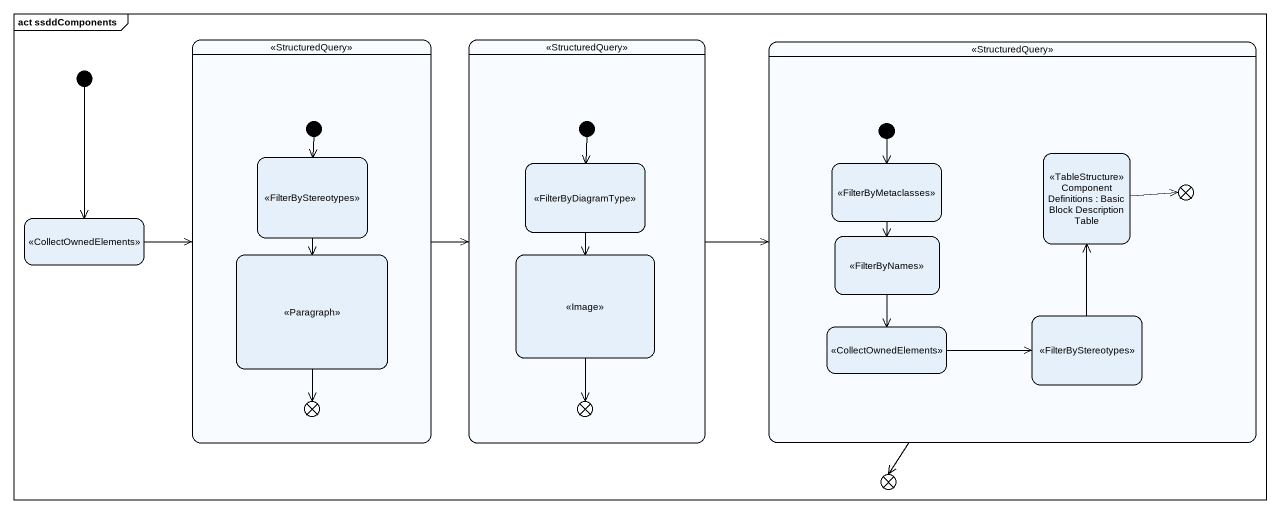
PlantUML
@startuml
mainframe act ssddComponents
hide empty description
state " " as state1 <<StructuredQuery>> {
  state " " as state4 <<FilterByStereotypes>>
  state " " as state8 <<Paragraph>>
  state flowfinal2 <<end>>
  [*] --> state4
}
state " " as state2 <<StructuredQuery>> {
  state " " as state5 <<FilterByDiagramType>>
  state " " as state9 <<Image>>
  state flowfinal3 <<end>>
  [*] --> state5
}
state " " as state3 <<StructuredQuery>> {
  state " " as state6 <<FilterByMetaclasses>>
  state "Component Definitions : Basic Block Description Table" as Component_Definitions <<TableStructure>>
  state flowfinal1 <<end>>
  state " " as state10 <<FilterByNames>>
  state " " as state11 <<CollectOwnedElements>>
  state " " as state12 <<FilterByStereotypes>>
  [*] --> state6
}
state " " as state7 <<CollectOwnedElements>>
state flowfinal4 <<end>>
[*] --> state7
state1 -right-> state2
state2 -right-> state3
state3 --> flowfinal4
state4 --> state8
state5 --> state9
state6 --> state10
Component_Definitions -right-> flowfinal1
state7 -right-> state1
state8 --> flowfinal2
state9 --> flowfinal3
state10 --> state11
state11 -right-> state12
state12 -up-> Component_Definitions
@enduml
